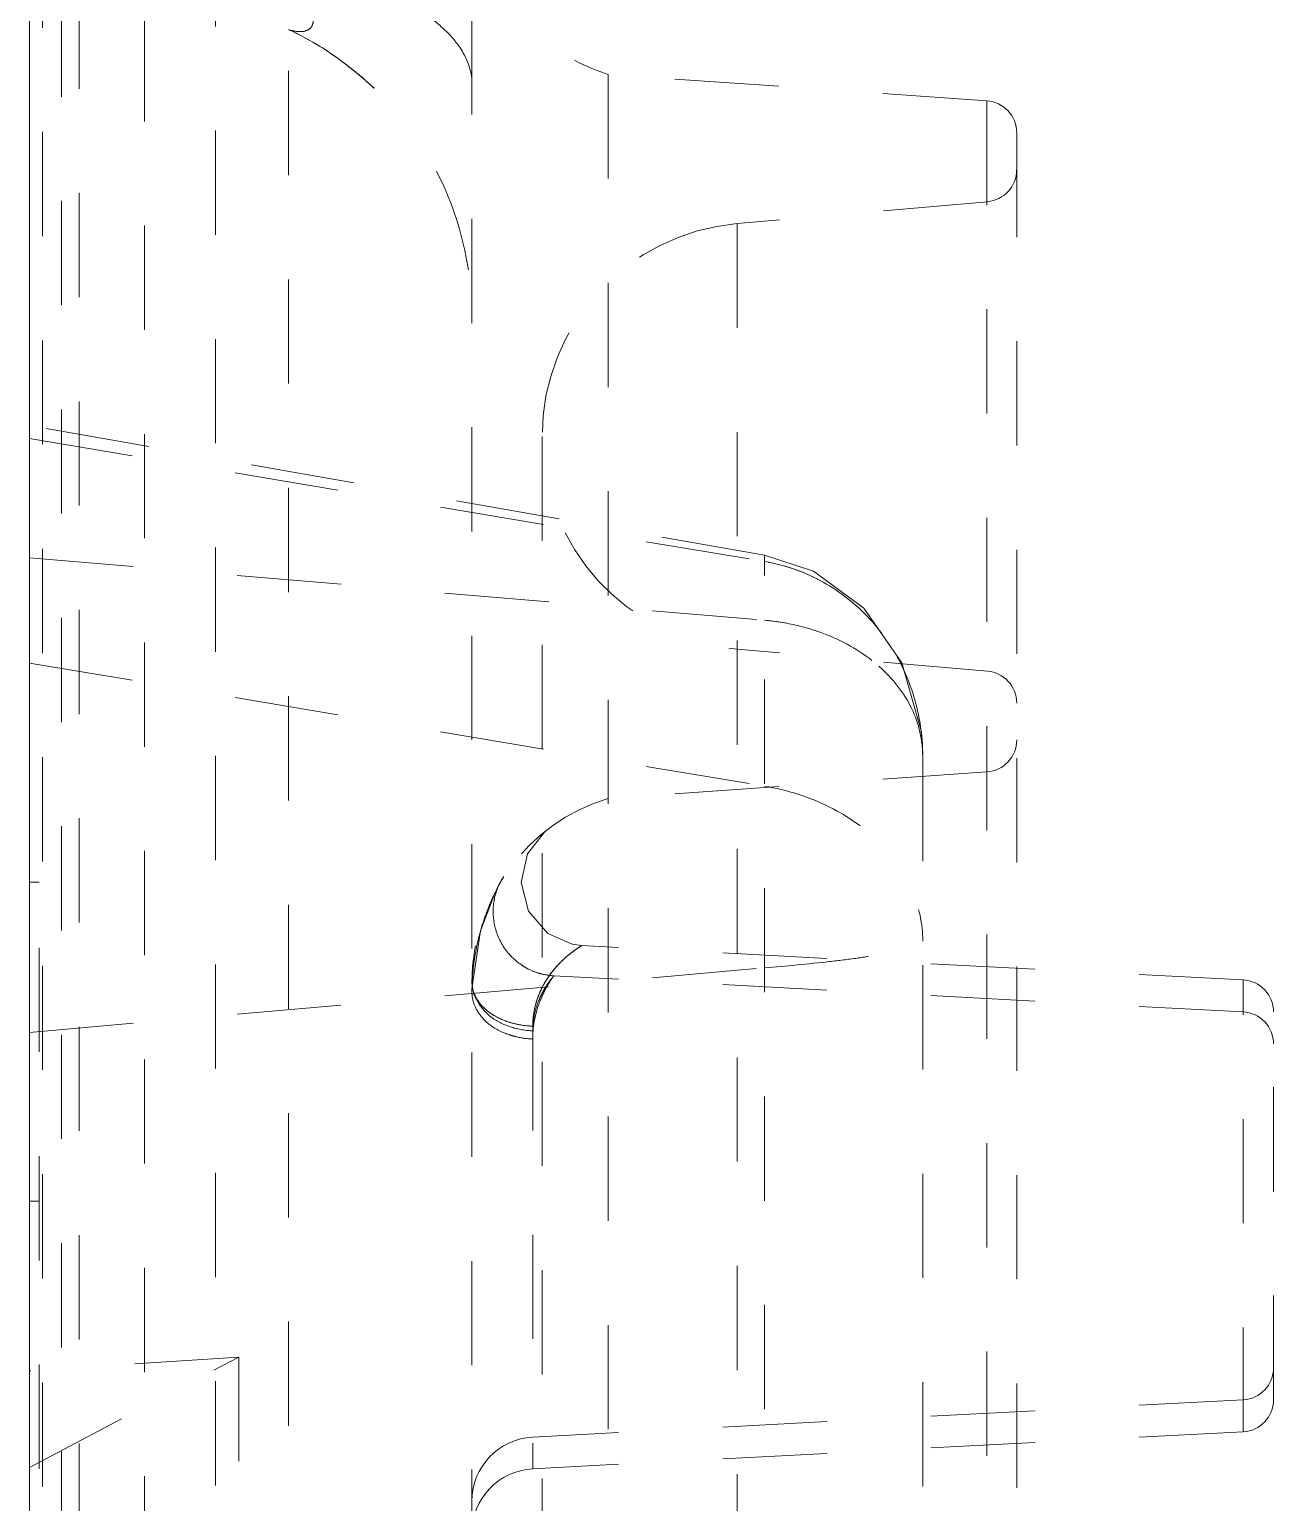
# Model space of a CAD drawing. Header units: millimetres. Extents: x 1815 to 2350, y 526 to 985.
# Drawn here: x 2236.4 to 2255.89, y 818.68 to 841.77 of the extents above; entities that cross this region are included whole.
import ezdxf

# ---------------------------------------------------------------- set-up
doc = ezdxf.new("R2010")
doc.units = ezdxf.units.MM
doc.header["$LTSCALE"] = 16.334999
doc.linetypes.add('HIDDEN', pattern=[0.2, 0.1, -0.1])
doc.layers.get('0').update_dxf_attribs({"lineweight": 18})
doc.layers.add('DEFAULT_2', color=8, linetype='HIDDEN', lineweight=18)

msp = doc.modelspace()

# ---------------------------------------------------------------- linework, layer by layer
at = {"color": 7, "linetype": 'Continuous'}
msp.add_line((2236.396, 596.071), (2236.396, 941.071), dxfattribs=at)
at = {"layer": 'DEFAULT_2', "color": 8, "linetype": 'HIDDEN'}
for p, q in [((2236.899, 878.286), (2236.899, 666.346)), ((2237.177, 875.144), (2237.177, 666.979)), ((2238.2, 874.632), (2238.2, 667.491)), ((2239.311, 872.854), (2239.311, 669.289)), ((2243.331, 683.619), (2243.331, 865.833)), ((2236.599, 863.032), (2236.599, 675.454)), ((2240.456, 797.014), (2240.456, 841.769)), ((2245.467, 841.065), (2245.467, 709.118)), ((2251.4, 840.65), (2245.467, 841.065)), ((2251.4, 840.65), (2251.4, 709.533)), ((2251.868, 840.149), (2251.868, 710.034)), ((2251.409, 839.07), (2247.487, 838.726)), ((2247.487, 838.726), (2247.487, 711.456)), ((2247.917, 833.53), (2236.396, 835.561)), ((2236.396, 835.359), (2247.917, 833.43)), ((2244.431, 835.391), (2244.431, 714.791)), ((2236.396, 833.489), (2247.917, 832.51)), ((2247.917, 797.276), (2247.917, 833.53)), ((2251.409, 831.713), (2247.487, 832.056)), ((2236.396, 831.838), (2247.917, 829.909)), ((2250.396, 830.37), (2250.396, 800.512)), ((2251.4, 830.133), (2245.467, 829.718)), ((2236.546, 828.405), (2236.396, 828.405)), ((2236.546, 812.676), (2236.546, 828.405)), ((2243.791, 828.431), (2243.698, 828.254)), ((2243.791, 828.431), (2243.829, 828.495)), ((2243.829, 828.495), (2243.799, 828.442)), ((2243.698, 828.254), (2243.465, 827.643)), ((2243.465, 827.643), (2243.331, 826.732)), ((2255.417, 826.872), (2245.04, 827.411)), ((2236.396, 826.051), (2247.917, 827.061)), ((2255.417, 826.371), (2244.616, 826.937)), ((2255.417, 819.791), (2255.417, 826.872)), ((2243.331, 826.735), (2243.331, 826.671)), ((2255.893, 820.291), (2255.893, 826.372)), ((2244.283, 826.146), (2244.283, 819.212)), ((2236.396, 823.405), (2236.546, 823.405)), ((2236.396, 819.232), (2239.678, 820.961)), ((2239.678, 820.961), (2236.396, 820.744)), ((2239.678, 820.961), (2239.678, 804.276)), ((2255.417, 820.291), (2244.283, 819.708)), ((2255.417, 819.791), (2244.283, 819.212))]:
    msp.add_line(p, q, dxfattribs=at)
for points in [[(2250.068, 831.842), (2249.472, 832.7), (2248.682, 833.277), (2247.917, 833.53)], [(2250.396, 830.366), (2250.374, 830.761), (2250.068, 831.842)], [(2245.054, 827.412), (2244.903, 827.432), (2244.518, 827.601), (2244.216, 827.949), (2244.101, 828.4), (2244.2, 828.851), (2244.486, 829.207)]]:
    msp.add_lwpolyline(points, dxfattribs=at)
for centre, radius, start, end in [((2246.346, 843.949), 3.015, 180, 253.0459), ((2251.365, 840.149), 0.503, 0, 86), ((2251.365, 839.57), 0.502, 275, 360), ((2247.779, 835.391), 3.348, 95, 265), ((2247.446, 830.629), 2.84, 68.8469, 80.4468), ((2251.365, 831.212), 0.503, 360, 85), ((2251.365, 830.634), 0.503, 274, 0), ((2246.346, 826.834), 3.015, 106.9541, 180), ((2247.059, 826.599), 3.745, 150.747, 151.777), ((2246.895, 826.682), 3.561, 154.5206, 158.6858), ((2246.951, 826.654), 3.624, 151.7469, 154.5054), ((2246.949, 826.662), 3.619, 158.6908, 167.8706), ((2246.923, 826.668), 3.592, 167.8891, 177.2582), ((2246.859, 826.671), 3.528, 177.2778, 178.9731), ((2244.669, 827.949), 1.013, 256.0869, 266.9838), ((2255.391, 826.372), 0.502, 0, 87.0274), ((2255.391, 825.869), 0.503, 0, 86.9995), ((2255.391, 820.793), 0.503, 273.0005, 0), ((2255.391, 820.291), 0.502, 272.9718, 0), ((2244.336, 818.704), 1.005, 93, 180), ((2244.336, 818.206), 1.005, 92.981, 180)]:
    msp.add_arc(centre, radius, start, end, dxfattribs=at)
for points, knots in [([(2243.331, 840.929), (2243.331, 841.13), (2243.198, 841.452), (2242.885, 841.798), (2242.393, 842.171), (2241.571, 842.534), (2240.848, 842.727), (2240.455, 842.804)], [0, 0, 0, 0, 0.601926, 0.973434, 1.404594, 2.447691, 3.650494, 3.650494, 3.650494, 3.650494]), ([(2240.463, 841.761), (2240.509, 841.75), (2240.595, 841.733), (2240.72, 841.734), (2240.833, 841.803), (2240.855, 841.961), (2240.815, 842.148), (2240.724, 842.367), (2240.603, 842.598), (2240.511, 842.752), (2240.464, 842.829)], [0, 0, 0, 0, 0.141802, 0.263279, 0.370906, 0.506288, 0.704724, 0.949957, 1.215555, 1.488548, 1.488548, 1.488548, 1.488548]), ([(2240.456, 841.769), (2240.873, 841.574), (2241.666, 841.051), (2242.612, 839.979), (2243.191, 838.674), (2243.331, 837.739), (2243.331, 837.281)], [0, 0, 0, 0, 1.385246, 2.816423, 4.243559, 5.619646, 5.619646, 5.619646, 5.619646]), ([(2240.456, 841.769), (2240.663, 841.672), (2241.483, 841.212), (2242.179, 840.523), (2242.56, 839.923)], [0, 0, 0, 0, 0.689525, 2.831786, 2.831786, 2.831786, 2.831786]), ([(2250.396, 830.366), (2250.396, 830.722), (2250.281, 831.439), (2249.763, 832.394), (2248.951, 833.117), (2248.267, 833.371), (2247.917, 833.43)], [0, 0, 0, 0, 1.070845, 2.140774, 3.210065, 4.278436, 4.278436, 4.278436, 4.278436]), ([(2248.471, 833.278), (2248.758, 833.167), (2249.299, 832.848), (2249.921, 832.147), (2250.31, 831.294), (2250.396, 830.675), (2250.396, 830.366)], [0, 0, 0, 0, 0.925682, 1.851839, 2.778373, 3.705581, 3.705581, 3.705581, 3.705581]), ([(2250.396, 830.366), (2250.396, 830.625), (2250.27, 831.17), (2249.722, 831.847), (2248.907, 832.332), (2248.258, 832.48), (2247.917, 832.51)], [0, 0, 0, 0, 0.780157, 1.617569, 2.557996, 3.588201, 3.588201, 3.588201, 3.588201]), ([(2248.471, 832.418), (2248.577, 832.391), (2248.978, 832.27), (2249.356, 832.069), (2249.6, 831.879)], [0, 0, 0, 0, 0.330341, 1.258972, 1.258972, 1.258972, 1.258972]), ([(2247.917, 829.909), (2248.269, 829.852), (2248.932, 829.642), (2249.749, 829.071), (2250.272, 828.323), (2250.396, 827.752), (2250.396, 827.482)], [0, 0, 0, 0, 1.073473, 2.059693, 2.949256, 3.762505, 3.762505, 3.762505, 3.762505]), ([(2243.697, 827.688), (2243.663, 827.818), (2243.646, 828.081), (2243.733, 828.327), (2243.791, 828.431)], [0, 0, 0, 0, 0.4068327, 0.7674827, 0.7674827, 0.7674827, 0.7674827]), ([(2247.917, 827.061), (2248.257, 827.09), (2248.741, 827.136), (2249.346, 827.209), (2249.709, 827.265), (2249.998, 827.323), (2250.205, 827.378), (2250.329, 827.424), (2250.382, 827.458), (2250.396, 827.474), (2250.396, 827.481)], [0, 0, 0, 0, 1.022389, 1.459119, 1.829112, 2.124429, 2.340506, 2.475729, 2.513725, 2.534058, 2.534058, 2.534058, 2.534058]), ([(2244.204, 827.049), (2244.174, 827.065), (2244.054, 827.136), (2243.949, 827.233), (2243.883, 827.315)], [0, 0, 0, 0, 0.1012049, 0.4196735, 0.4196735, 0.4196735, 0.4196735]), ([(2244.284, 826.148), (2244.284, 826.242), (2244.304, 826.425), (2244.386, 826.677), (2244.504, 826.893), (2244.641, 827.072), (2244.763, 827.194), (2244.857, 827.274), (2244.92, 827.322), (2244.97, 827.358), (2245.018, 827.389), (2245.03, 827.399), (2245.057, 827.413), (2245.054, 827.412)], [0, 0, 0, 0, 0.283372, 0.546671, 0.792171, 1.018304, 1.22077, 1.310151, 1.388866, 1.454603, 1.504799, 1.536657, 1.547386, 1.547386, 1.547386, 1.547386]), ([(2245.054, 827.412), (2245.047, 827.411), (2245.025, 827.391), (2244.973, 827.362), (2244.899, 827.306), (2244.767, 827.201), (2244.592, 827.022), (2244.477, 826.846), (2244.427, 826.746)], [0, 0, 0, 0, 0.0222725, 0.0844404, 0.179984, 0.3003769, 0.5911156, 0.9273101, 0.9273101, 0.9273101, 0.9273101]), ([(2244.425, 826.966), (2244.407, 826.97), (2244.331, 826.991), (2244.257, 827.021), (2244.204, 827.049)], [0, 0, 0, 0, 0.0574215, 0.2371002, 0.2371002, 0.2371002, 0.2371002]), ([(2244.284, 826.148), (2244.159, 826.152), (2243.92, 826.191), (2243.609, 826.336), (2243.389, 826.556), (2243.331, 826.746), (2243.331, 826.834)], [0, 0, 0, 0, 0.375182, 0.720072, 1.020591, 1.28624, 1.28624, 1.28624, 1.28624]), ([(2244.283, 826.074), (2244.172, 826.078), (2243.944, 826.119), (2243.544, 826.299), (2243.331, 826.624), (2243.331, 826.834)], [0, 0, 0, 0, 0.337684, 0.693209, 1.33171, 1.33171, 1.33171, 1.33171]), ([(2244.284, 826.148), (2244.154, 826.153), (2243.905, 826.194), (2243.59, 826.349), (2243.382, 826.571), (2243.331, 826.751), (2243.331, 826.834)], [0, 0, 0, 0, 0.392019, 0.749564, 1.037366, 1.28636, 1.28636, 1.28636, 1.28636]), ([(2244.283, 826.074), (2244.283, 826.138), (2244.293, 826.26), (2244.332, 826.43), (2244.387, 826.578), (2244.448, 826.701), (2244.509, 826.8), (2244.552, 826.862), (2244.587, 826.903), (2244.595, 826.917), (2244.622, 826.94), (2244.616, 826.937)], [0, 0, 0, 0, 0.1912532, 0.3659609, 0.5239329, 0.6628228, 0.7788092, 0.8677272, 0.9005987, 0.924901, 0.9451064, 0.9451064, 0.9451064, 0.9451064]), ([(2244.615, 826.937), (2244.618, 826.938), (2244.604, 826.925), (2244.6, 826.916), (2244.578, 826.887), (2244.556, 826.854), (2244.528, 826.808), (2244.484, 826.731), (2244.452, 826.667), (2244.432, 826.621)], [0, 0, 0, 0, 0.0065957, 0.0259461, 0.0572312, 0.0996651, 0.1525013, 0.2150377, 0.3666136, 0.3666136, 0.3666136, 0.3666136]), ([(2243.331, 826.671), (2243.331, 826.649), (2243.338, 826.558), (2243.371, 826.469), (2243.404, 826.409)], [0, 0, 0, 0, 0.0660885, 0.2752137, 0.2752137, 0.2752137, 0.2752137]), ([(2244.432, 826.621), (2244.411, 826.576), (2244.325, 826.362), (2244.283, 826.128), (2244.283, 825.947)], [0, 0, 0, 0, 0.1485039, 0.6951055, 0.6951055, 0.6951055, 0.6951055]), ([(2244.427, 826.746), (2244.405, 826.702), (2244.322, 826.513), (2244.284, 826.305), (2244.284, 826.148)], [0, 0, 0, 0, 0.1460495, 0.6194427, 0.6194427, 0.6194427, 0.6194427]), ([(2243.404, 826.409), (2243.416, 826.387), (2243.469, 826.302), (2243.538, 826.228), (2243.597, 826.18)], [0, 0, 0, 0, 0.0730628, 0.3011095, 0.3011095, 0.3011095, 0.3011095]), ([(2243.906, 826.016), (2243.938, 826.005), (2244.061, 825.969), (2244.189, 825.95), (2244.283, 825.947)], [0, 0, 0, 0, 0.1001237, 0.3842163, 0.3842163, 0.3842163, 0.3842163])]:
    msp.add_open_spline(points, degree=3, knots=knots, dxfattribs=at)
for points in [[(2247.917, 832.51), (2248.104, 832.493), (2248.289, 832.463), (2248.471, 832.418)], [(2243.883, 827.315), (2243.796, 827.423), (2243.731, 827.553), (2243.697, 827.688)], [(2243.597, 826.18), (2243.688, 826.107), (2243.796, 826.053), (2243.906, 826.016)]]:
    msp.add_open_spline(points, degree=3, dxfattribs=at)

doc.saveas('drawing.dxf')
